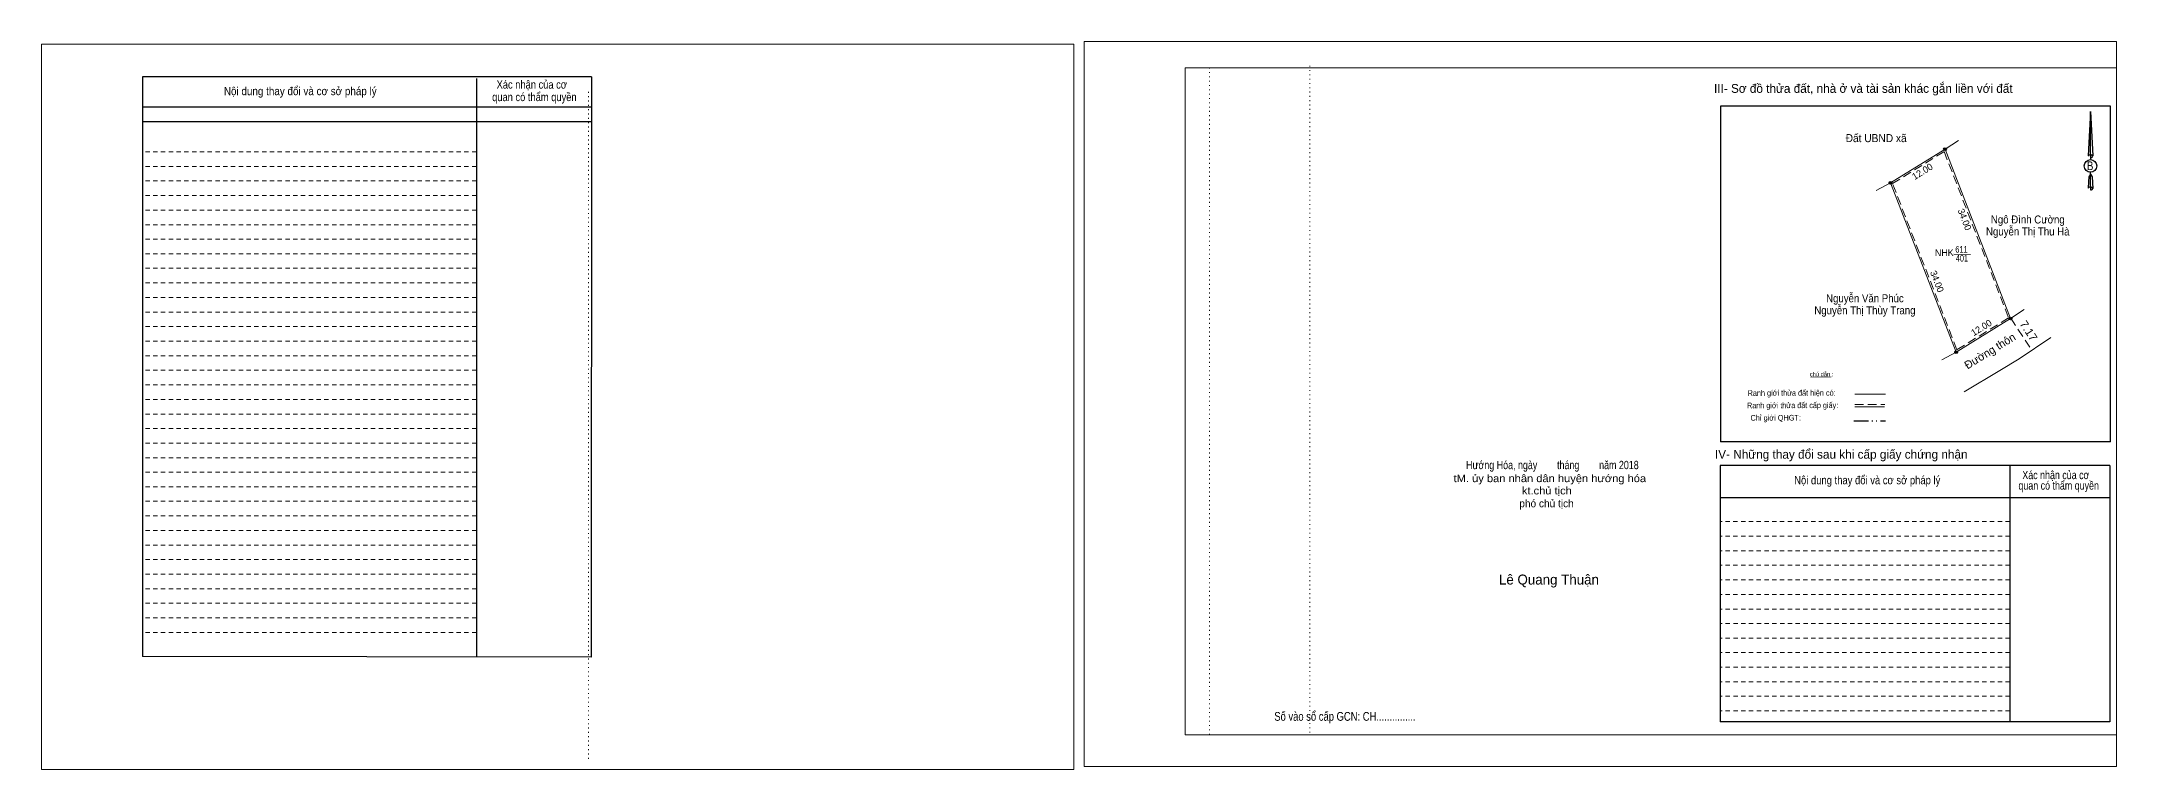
# Model space of a CAD drawing. Header units: metres. Extents: x 548086 to 548747, y 1837721 to 1837877.
# Drawn here: x 548357.8 to 548746.8, y 1837720.7 to 1837857.1 of the extents above; entities that cross this region are included whole.
import ezdxf
from ezdxf.enums import TextEntityAlignment as Align

# ---------------------------------------------------------------- set-up
doc = ezdxf.new("R2010")
doc.units = ezdxf.units.M
doc.header["$LTSCALE"] = 0.54
for name, pattern in [('DASH_DOUBLE_DOT', [9.2, 5, -1.2, 0.3, -1.2, 0.3, -1.2]), ('DOTTED', [1.5, 0.3, -1.2]), ('MEDIUM_DASHED', [4.5, 3, -1.5]), ('SHORT_DASHED', [2.7, 1.5, -1.2])]:
    doc.linetypes.add(name, pattern=pattern)
for name, color, linetype, lineweight in [('18', 7, 'Continuous', 25), ('28', 7, 'SHORT_DASHED', 13), ('3', 7, 'Continuous', 13), ('5', 7, 'DASH_DOUBLE_DOT', 25), ('55', 7, 'Continuous', 13), ('7', 7, 'Continuous', 13), ('8', 7, 'Continuous', 13)]:
    doc.layers.add(name, color=color, linetype=linetype, lineweight=lineweight)

msp = doc.modelspace()

# ---------------------------------------------------------------- hatches: boundary and pattern name
at = {"layer": '8'}
for points in [[(548714.9533, 1837836.88, 1), (548714.4467, 1837836.88, 1)], [(548704.7433, 1837830.58, 1), (548704.2367, 1837830.58, 1)], [(548704.7433, 1837830.58, 1), (548704.2367, 1837830.58, 1)], [(548727.2433, 1837805.18, 1), (548726.7367, 1837805.18, 1)], [(548717.0333, 1837798.88, 1), (548716.5267, 1837798.88, 1)]]:
    msp.add_hatch(color=256, dxfattribs=at).paths.add_polyline_path(points)

# ---------------------------------------------------------------- linework, layer by layer
at = {"layer": '18'}
for p, q in [((548741.95, 1837843.96), (548742.39, 1837835.63)), ((548741.95, 1837843.96), (548742.39, 1837835.63)), ((548741.95, 1837843.96), (548742.39, 1837835.63)), ((548741.59, 1837836.9), (548741.54, 1837835.64)), ((548741.95, 1837835.87), (548741.95, 1837835.57)), ((548741.95, 1837835.57), (548741.95, 1837835.34)), ((548741.95, 1837835.34), (548741.95, 1837835.01)), ((548741.95, 1837835.34), (548741.95, 1837835.01)), ((548741.95, 1837835.34), (548741.95, 1837835.01)), ((548742.39, 1837835.63), (548742.39, 1837835.64)), ((548741.95, 1837832.2), (548741.95, 1837832.56)), ((548741.95, 1837832.2), (548741.95, 1837832.56)), ((548741.95, 1837832.2), (548741.95, 1837832.56)), ((548741.95, 1837832.2), (548742.27, 1837831.74)), ((548741.95, 1837832.2), (548742.27, 1837831.74)), ((548741.95, 1837832.2), (548742.27, 1837831.74)), ((548742.27, 1837831.74), (548742.39, 1837829.56)), ((548742.27, 1837831.74), (548742.39, 1837829.56)), ((548742.27, 1837831.74), (548742.39, 1837829.56)), ((548741.95, 1837829.83), (548741.95, 1837829.52)), ((548741.95, 1837829.52), (548741.95, 1837829.27)), ((548742.39, 1837829.56), (548742.39, 1837829.57))]:
    msp.add_line(p, q, dxfattribs=at)
for points in [[(548741.95, 1837835.87), (548741.95, 1837843.96), (548741.59, 1837836.9)], [(548741.95, 1837829.83), (548741.95, 1837832.2), (548741.67, 1837831.74), (548741.59, 1837830.85), (548741.54, 1837829.57)]]:
    msp.add_lwpolyline(points, dxfattribs=at)
msp.add_ellipse((548741.9706, 1837833.7679), major_axis=(0, 1.1864), ratio=0.983453, dxfattribs=at)
for centre, start_param, end_param in [((548741.9711, 1837835.5961), 1.57079633, 3.07445202), ((548741.9711, 1837835.5961), 0.06714063, 1.57079633), ((548741.9711, 1837835.5961), 4.71238898, 6.28318531), ((548741.9711, 1837829.5407), 2.49106941, 3.07427841), ((548741.9711, 1837829.5407), 1.57079633, 2.49106941), ((548741.9711, 1837829.5407), 0.06714063, 1.57079633), ((548741.9711, 1837829.5407), 4.71238898, 6.28318531)]:
    msp.add_ellipse(centre, major_axis=(0.4277, 0), ratio=0.655448, start_param=start_param, end_param=end_param, dxfattribs=at)
at = {"layer": '28', "linetype": 'Continuous', "lineweight": 25}
for p, q in [((548460.95, 1837850.44), (548376.78, 1837850.44)), ((548439.37, 1837850.15), (548439.41, 1837741.83)), ((548460.95, 1837850.44), (548460.87, 1837741.75)), ((548460.95, 1837844.76), (548376.89, 1837844.76)), ((548460.95, 1837844.76), (548376.89, 1837844.76)), ((548460.95, 1837842.03), (548376.89, 1837842.03)), ((548745.71, 1837782.1), (548672.59, 1837782.1)), ((548726.83, 1837777.65), (548726.87, 1837729.66)), ((548745.63, 1837777.65), (548745.61, 1837729.66)), ((548745.61, 1837771.56), (548672.54, 1837771.56)), ((548460.87, 1837741.75), (548376.78, 1837741.87)), ((548745.61, 1837729.66), (548672.54, 1837729.66))]:
    msp.add_line(p, q, dxfattribs=at)
at = {"layer": '28'}
for p, q in [((548439.37, 1837836.42), (548376.78, 1837836.42)), ((548439.37, 1837833.67), (548376.78, 1837833.67)), ((548439.37, 1837830.97), (548376.78, 1837830.97)), ((548439.37, 1837828.2), (548376.78, 1837828.2)), ((548439.37, 1837825.49), (548376.78, 1837825.49)), ((548439.37, 1837822.75), (548376.78, 1837822.75)), ((548439.37, 1837820.03), (548376.78, 1837820.03)), ((548439.37, 1837817.31), (548376.78, 1837817.31)), ((548439.37, 1837814.58), (548376.78, 1837814.58)), ((548439.37, 1837811.85), (548376.78, 1837811.85)), ((548439.37, 1837809.13), (548376.78, 1837809.13)), ((548439.37, 1837806.39), (548376.78, 1837806.39)), ((548439.37, 1837803.69), (548376.78, 1837803.69)), ((548439.37, 1837800.96), (548376.78, 1837800.96)), ((548439.37, 1837798.21), (548376.78, 1837798.21)), ((548439.37, 1837795.51), (548376.78, 1837795.51)), ((548439.37, 1837792.75), (548376.78, 1837792.75)), ((548439.37, 1837790.03), (548376.78, 1837790.03)), ((548439.37, 1837787.29), (548376.78, 1837787.29)), ((548439.37, 1837784.57), (548376.78, 1837784.57)), ((548439.37, 1837781.83), (548376.78, 1837781.83)), ((548439.37, 1837779.11), (548376.78, 1837779.11)), ((548439.37, 1837776.39), (548376.78, 1837776.39)), ((548439.37, 1837773.65), (548376.78, 1837773.65)), ((548439.37, 1837770.95), (548376.78, 1837770.95)), ((548439.37, 1837768.19), (548376.78, 1837768.19)), ((548439.37, 1837765.5), (548376.78, 1837765.5)), ((548726.85, 1837767.15), (548672.54, 1837767.15)), ((548726.85, 1837764.41), (548672.54, 1837764.41)), ((548439.37, 1837762.74), (548376.78, 1837762.74)), ((548726.85, 1837761.67), (548672.54, 1837761.67)), ((548439.37, 1837760.03), (548376.78, 1837760.03)), ((548439.37, 1837757.29), (548376.78, 1837757.29)), ((548726.85, 1837758.96), (548672.54, 1837758.96)), ((548439.37, 1837754.55), (548376.78, 1837754.55)), ((548726.85, 1837756.23), (548672.54, 1837756.23)), ((548726.85, 1837753.49), (548672.54, 1837753.49)), ((548439.37, 1837751.83), (548376.78, 1837751.83)), ((548439.37, 1837749.1), (548376.78, 1837749.1)), ((548726.85, 1837750.74), (548672.54, 1837750.74)), ((548439.37, 1837746.36), (548376.78, 1837746.36)), ((548726.87, 1837748.03), (548672.54, 1837748.03)), ((548726.87, 1837745.32), (548672.54, 1837745.32)), ((548726.87, 1837742.59), (548672.54, 1837742.59)), ((548726.87, 1837739.86), (548672.54, 1837739.86)), ((548726.87, 1837737.12), (548672.54, 1837737.12)), ((548726.87, 1837734.41), (548672.54, 1837734.41)), ((548726.87, 1837731.69), (548672.54, 1837731.69))]:
    msp.add_line(p, q, dxfattribs=at)
at = {"layer": '28', "linetype": 'Continuous', "lineweight": 25}
for points in [[(548460.95, 1837850.44), (548376.78, 1837850.44), (548376.78, 1837741.87)], [(548745.71, 1837782.1), (548745.71, 1837844.93), (548672.59, 1837844.93), (548672.59, 1837782.1)], [(548745.63, 1837777.65), (548672.54, 1837777.65), (548672.54, 1837729.66)]]:
    msp.add_lwpolyline(points, dxfattribs=at)
at = {"layer": '3'}
for p, q in [((548572.28, 1837852.15), (548746.85, 1837852.15)), ((548572.28, 1837727.2), (548572.28, 1837852.15)), ((548746.85, 1837852.15), (548746.85, 1837726.15)), ((548572.28, 1837727.2), (548746.85, 1837727.2))]:
    msp.add_line(p, q, dxfattribs=at)
at = {"layer": '3', "linetype": 'DOTTED'}
for p, q in [((548576.81, 1837852.15), (548576.81, 1837727.2)), ((548595.65, 1837852.53), (548595.65, 1837727.56)), ((548460.39, 1837847.61), (548460.39, 1837722.66))]:
    msp.add_line(p, q, dxfattribs=at)
at = {"layer": '3'}
for points in [[(548357.85, 1837720.71), (548551.39, 1837720.71), (548551.39, 1837856.55), (548357.85, 1837856.55)], [(548357.85, 1837856.55), (548551.39, 1837856.55), (548551.39, 1837720.71), (548357.85, 1837720.71)], [(548357.85, 1837720.71), (548551.39, 1837720.71), (548551.39, 1837856.55), (548357.85, 1837856.55)], [(548553.31, 1837721.27), (548746.85, 1837721.27), (548746.85, 1837857.06), (548553.31, 1837857.06)]]:
    msp.add_lwpolyline(points, close=True, dxfattribs=at)
msp.add_lwpolyline([(548579.35, 1837852.15), (548746.85, 1837852.15), (548746.85, 1837727.2), (548579.35, 1837727.2)], dxfattribs=at)
at = {"layer": '5'}
msp.add_line((548697.63, 1837786.02), (548703.53, 1837786.02), dxfattribs=at)
at = {"layer": '55'}
for p, q in [((548697.77, 1837790.98), (548703.53, 1837790.98)), ((548697.81, 1837788.66), (548703.33, 1837788.66)), ((548697.81, 1837788.66), (548703.33, 1837788.66))]:
    msp.add_line(p, q, dxfattribs=at)
at = {"layer": '55', "linetype": 'MEDIUM_DASHED'}
msp.add_line((548697.8, 1837789.06), (548703.45, 1837789.06), dxfattribs=at)
at = {"layer": '7'}
msp.add_line((548689.53, 1837794.21), (548693.34, 1837794.27), dxfattribs=at)
at = {"layer": '8'}
for p, q in [((548714.7, 1837836.88), (548717.24, 1837838.54)), ((548704.49, 1837830.58), (548701.8, 1837829.17)), ((548716.34, 1837817.22), (548719.51, 1837817.17)), ((548726.99, 1837805.18), (548729.53, 1837806.84)), ((548728.6, 1837797.61), (548734.51, 1837801.6)), ((548716.78, 1837798.88), (548714.09, 1837797.47))]:
    msp.add_line(p, q, dxfattribs=at)
at = {"layer": '8', "linetype": 'MEDIUM_DASHED'}
msp.add_line((548727.05, 1837805.22), (548730.98, 1837799.21), dxfattribs=at)
at = {"layer": '8'}
for points in [[(548704.49, 1837830.58), (548714.7, 1837836.88), (548726.99, 1837805.18), (548716.78, 1837798.88)], [(548714.7, 1837836.88), (548726.99, 1837805.18), (548716.78, 1837798.88), (548704.49, 1837830.58)]]:
    msp.add_lwpolyline(points, close=True, dxfattribs=at)
at = {"layer": '8', "linetype": 'MEDIUM_DASHED'}
msp.add_lwpolyline([(548704.86, 1837830.46), (548714.55, 1837836.44), (548726.62, 1837805.3), (548716.93, 1837799.32)], close=True, dxfattribs=at)
at = {"layer": '8'}
msp.add_lwpolyline([(548718.3, 1837791.46), (548725, 1837795.46), (548728.6, 1837797.61)], dxfattribs=at)
at = {"layer": '8', "lineweight": 25}
for centre in [(548714.7, 1837836.88), (548704.49, 1837830.58), (548704.49, 1837830.58), (548726.99, 1837805.18), (548716.78, 1837798.88)]:
    msp.add_circle(centre, 0.2533, dxfattribs=at)

# ---------------------------------------------------------------- texts
at = {"layer": '18'}
for s, height, width, p in [('B', 1.629, 0.85, (548741.905, 1837832.97)), ('tM. ủy ban nhân dân huyện hướng hóa', 1.415, 1.1, (548640.62, 1837774.53)), ('Hướng Hóa, ngày        tháng        năm 2018', 1.56, 0.8, (548641.1, 1837776.96)), ('kt.chủ tịch', 1.415, 1.1, (548640.06, 1837772.23)), ('Số vào sổ cấp GCN: CH...............', 1.65, 0.8, (548602.205, 1837729.83))]:
    msp.add_text(s, height=height, dxfattribs=dict(at, width=width)).set_placement(p, align=Align.CENTER)
for s, height, p in [('phó chủ tịch', 1.415, (548639.995, 1837769.83)), ('Lê Quang Thuận', 1.867, (548640.45, 1837755.35))]:
    msp.add_text(s, height=height, dxfattribs=at).set_placement(p, align=Align.CENTER)
at = {"layer": '28'}
for s, height, width, p in [('Nội dung thay đổi và cơ sở pháp lý', 1.537, 0.9, (548406.365, 1837847.01)), ('Nội dung thay đổi và cơ sở pháp lý', 1.537, 0.9, (548406.365, 1837847.01)), (' quan có thẩm quyền', 1.537, 0.85, (548450.005, 1837845.9)), (' quan có thẩm quyền', 1.537, 0.85, (548450.005, 1837845.9)), ('Xác nhận của cơ', 1.537, 0.85, (548449.76, 1837848.24)), ('Xác nhận của cơ', 1.537, 0.85, (548449.76, 1837848.24)), ('Xác nhận của cơ', 1.556, 0.8, (548735.48, 1837775.09)), ('Nội dung thay đổi và cơ sở pháp lý', 1.556, 0.85, (548700.125, 1837774.13)), (' quan có thẩm quyền', 1.556, 0.8, (548735.78, 1837773.12))]:
    msp.add_text(s, height=height, dxfattribs=dict(at, width=width)).set_placement(p, align=Align.CENTER)
for s, p in [('III- Sơ đồ thửa đất, nhà ở và tài sản khác gắn liền với đất', (548699.385, 1837847.45)), ('IV- Những thay đổi sau khi cấp giấy chứng nhận', (548695.25, 1837778.92))]:
    msp.add_text(s, height=1.65, dxfattribs=at).set_placement(p, align=Align.CENTER)
at = {"layer": '55'}
for s, height, width, p in [('Ranh giới thửa đất hiện có:', 1.065, 0.8, (548685.9487, 1837790.7065)), ('Ranh giới thửa đất cấp giấy:', 1.06, 0.8, (548686.1337, 1837788.3871)), ('Chỉ giới QHGT:', 1.06, 0.85, (548682.9737, 1837786.0598))]:
    msp.add_text(s, height=height, rotation=0.135, dxfattribs=dict(at, width=width)).set_placement(p, align=Align.CENTER)
at = {"layer": '7'}
msp.add_text('chú dẫn :', height=0.7841, rotation=359.974, dxfattribs=at).set_placement((548691.5648, 1837794.3589), align=Align.CENTER)
at = {"layer": '8'}
for s, height, width, p in [('Đất UBND xã', 1.5, 0.95, (548701.795, 1837838.22)), ('Ngô Đình Cường', 1.5, 0.9, (548730.22, 1837822.98)), ('Nguyễn Thị Thu Hà', 1.5, 0.9, (548730.215, 1837820.73)), ('611', 1.25, 0.8, (548717.79, 1837817.5)), ('401', 1.25, 0.8, (548717.87, 1837815.85)), ('Nguyễn Thị Thùy Trang', 1.5, 0.9, (548699.685, 1837805.97)), ('Nguyễn Văn Phúc', 1.5, 0.9, (548699.685, 1837808.22))]:
    msp.add_text(s, height=height, dxfattribs=dict(at, width=width)).set_placement(p, align=Align.CENTER)
for s, rotation, p in [('12.00', 31.676, (548710.7818, 1837832.185)), ('34.00', 291.191, (548717.804, 1837823.5109)), ('34.00', 291.191, (548712.624, 1837811.9009)), ('12.00', 31.676, (548721.8518, 1837802.925))]:
    msp.add_text(s, height=1.25, rotation=rotation, dxfattribs=at).set_placement(p, align=Align.CENTER)
msp.add_text('NHK', height=1.25, dxfattribs=at).set_placement((548714.565, 1837816.89), align=Align.CENTER)
at = {"layer": '8', "width": 1.05}
msp.add_text('7.17', height=1.5, rotation=303.2, dxfattribs=at).set_placement((548728.62, 1837804.19))
at = {"layer": '8'}
msp.add_text('Đường thôn', height=1.5, rotation=31.676, dxfattribs=at).set_placement((548718.92, 1837795.62))

doc.saveas('drawing.dxf')
